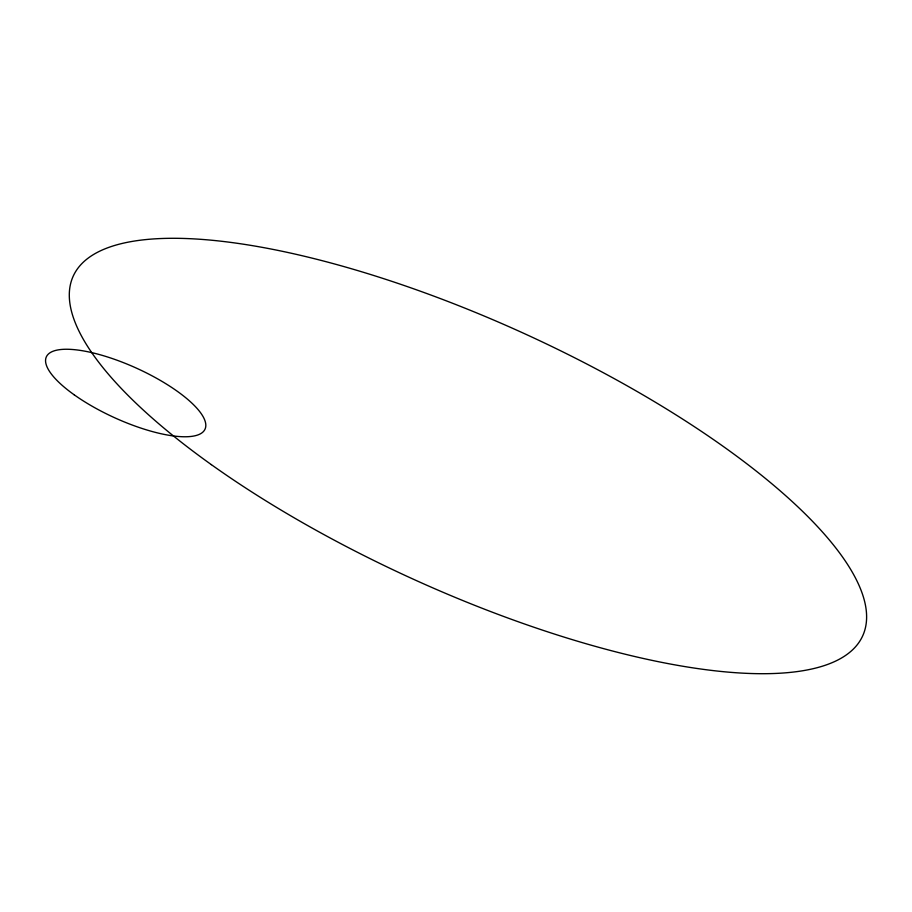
<?xml version="1.0" encoding="UTF-8"?>
<svg xmlns="http://www.w3.org/2000/svg" width="912" height="912" viewBox="0 0 912 912"><rect width="100%" height="100%" fill="white"/><g stroke="black" fill="none" stroke-linecap="round" stroke-linejoin="round"><path stroke-width="1.37" d="M74.111 394.748A87.187 27.086 24.5 0 0 204.584 430.008A87.187 27.086 24.5 0 0 98.371 354.278A87.187 27.086 24.5 0 0 74.111 394.748M211.356 464.641A433.77 134.759 24.5 0 0 860.472 640.076A433.77 134.759 24.5 0 0 332.059 263.294A433.77 134.759 24.5 0 0 211.356 464.641"/></g></svg>
